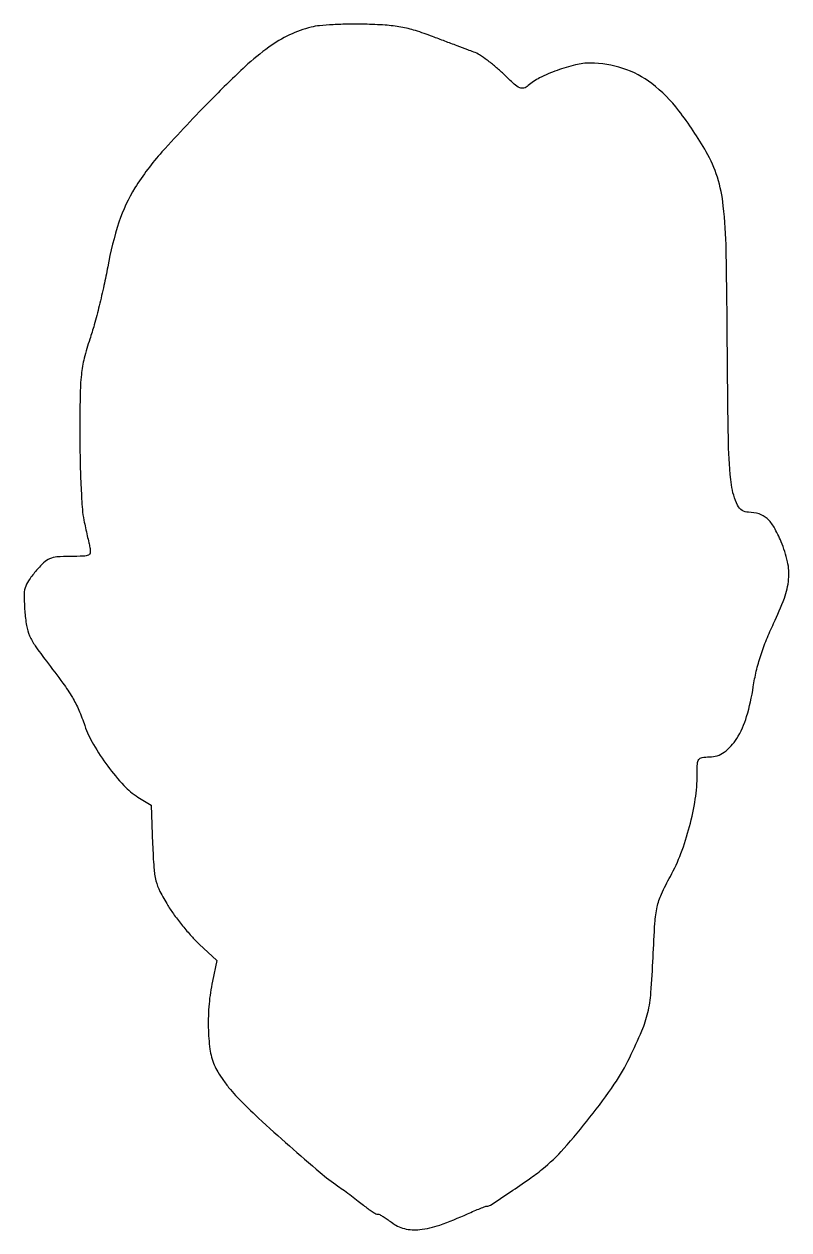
# Model space of a CAD drawing. Extents: x 0 to 191, y 0 to 301.
import ezdxf

# ---------------------------------------------------------------- set-up
doc = ezdxf.new("R2010")
doc.units = 0

msp = doc.modelspace()

# ---------------------------------------------------------------- linework, layer by layer
msp.add_lwpolyline([(71.734467, 299.955734, 0.049991), (66.286755, 298.014784, 0.045969), (61.166541, 294.986932, 0.031671), (55.259726, 290.119467, 0.009792), (47, 282.075987, 0.011268), (34.506971, 268.840352, 0.044461), (27.776219, 259.896685, 0.060197), (23.788843, 251.339037, 0.033903), (20.972354, 240.216167, -0.008881), (20.041475, 235.575965, -0.006617), (18.856122, 230.490048, -0.006692), (17.610544, 225.723385, -0.015068), (16.509938, 222.15421, 0.021277), (15.117404, 217.430914, 0.035254), (14.399735, 213.340254, 0.022204), (14.088416, 208.051321, 0.003966), (14.024446, 198.15421, 0.00534), (14.105918, 191.448021, 0.006198), (14.330656, 185.070299, 0.005566), (14.647566, 179.682406, 0.036346), (15.032536, 177, 0.000355), (15.446604, 175.112136, 0.000321), (15.877329, 173.160938, 0.000321), (16.265275, 171.414201, 0.001028), (16.527142, 170.25, -0.076417), (16.617574, 168.974285, -0.271726), (16.164837, 168.329827, -0.099809), (14.964525, 168.050312, -0.007458), (11.591856, 168, 0.018009), (8.313098, 167.88187, 0.085006), (6.492303, 167.433144, 0.09219), (4.996901, 166.420816, 0.023194), (2.992901, 164.25, 0.023937), (1.186002, 161.879142, 0.084241), (0.380281, 160.146452, 0.07135), (0.123393, 158.097484, 0.01409), (0.293763, 154.38929, 0.023429), (0.734089, 150.766142, 0.059776), (1.482335, 148.232828, 0.05002), (2.888798, 145.697995, 0.012642), (5.676301, 141.88929, -0.006108), (9.808758, 136.395, -0.023809), (12.156438, 132.850783, -0.032666), (13.767981, 129.694846, -0.020414), (15.253689, 125.81832, 0.051918), (17.399977, 121.124975, 0.026742), (20.977475, 115.73686, 0.026536), (25.003081, 110.885651, 0.067981), (28.51685, 107.989586), (31.814092, 105.951779), (32.178737, 96.225889, 0.00842), (32.497504, 90.362793, 0.043046), (33.007745, 87.143618, 0.056683), (34.001815, 84.474148, 0.021439), (35.956951, 81, 0.01956), (37.584561, 78.593034, 0.012215), (39.666603, 75.899936, 0.012255), (41.851803, 73.342453, 0.021722), (43.792033, 71.361485), (48.213547, 67.222971), (47.106773, 62.062264, 0.030747), (46.2585, 56.441481, 0.027368), (46.060017, 50.534707, 0.028505), (46.481694, 45.148435, 0.064906), (47.547335, 41.217881, 0.039395), (48.433722, 39.486362, 0.016742), (49.874674, 37.312522, 0.016443), (51.574836, 35.084059, 0.020719), (53.297335, 33.143896, 0.014711), (58.576788, 27.984424, 0.005475), (66.285035, 21.03694, 0.004907), (73.95, 14.411644, 0.025186), (78.413675, 11, -0.005774), (80.004922, 9.878858, -0.003978), (81.782536, 8.573796, -0.004011), (83.47267, 7.290898, -0.008173), (84.775213, 6.251221, 0.013974), (85.880225, 5.390008, 0.017839), (86.947011, 4.662663, 0.015915), (87.866351, 4.122879, 0.125054), (88.342271, 4.001221, -0.116776), (88.812592, 3.889138, -0.016876), (89.68401, 3.412859, -0.018364), (90.691902, 2.765882, -0.014782), (91.727129, 2, 0.106417), (94.971314, 0.414911, 0.088342), (98.812743, 0.160164, 0.058341), (103.796831, 1.309072, 0.019569), (110.739102, 4.09995, -0.00438), (112.402085, 4.827908, -0.00627), (113.890125, 5.44186, -0.0036), (115.15139, 5.933342, -0.091346), (115.513209, 6, 0.14569), (116.458098, 6.281292, 0.002079), (121.43503, 9.562304, 0.006309), (126.14556, 12.782335, 0.017658), (129.334581, 15.194337, 0.039708), (134.728879, 20.344355, 0.016013), (141.27106, 28.156364, 0.016071), (147.328719, 36.41244, 0.037471), (151.175904, 43.039862, 0.012305), (154.224387, 49.749923, 0.043178), (155.695967, 54.258031, 0.038043), (156.463623, 59.230455, 0.008038), (156.999669, 68, -0.004776), (157.468594, 76.591417, -0.036516), (158.020817, 80.59468, -0.055049), (159.084116, 83.802598, -0.018408), (161.311393, 88.221574, 0.035643), (163.95821, 93.95616, 0.025789), (166.10331, 100.662016, 0.025947), (167.530026, 107.484486, 0.038586), (168, 113.565376, -0.012505), (168.069652, 116.349827, -0.139832), (168.42315, 117.389042, -0.210613), (169.215608, 117.874787, -0.033697), (171.071429, 118, 0.158932), (174.738057, 119.195691, 0.09591), (177.879803, 122.574173, 0.067928), (180.348934, 128.070399, 0.034047), (182.002821, 135.518609, -0.021438), (182.755549, 139.363943, -0.018844), (183.861888, 143.302245, -0.018164), (185.308926, 147.292811, -0.016561), (187.083259, 151.294884, 0.024377), (189.754057, 157.582289, 0.065429), (190.823656, 162.314857, 0.077523), (190.547807, 166.678337, 0.045653), (188.954646, 171.667095, 0.028213), (187.184242, 175.269654, 0.080757), (185.447549, 177.442293, 0.107527), (183.429158, 178.600787, 0.076858), (180.847414, 179, -0.287617), (178.077587, 180.736991, -0.081279), (176.562707, 185.84397, -0.027199), (175.811255, 196.295586, -0.002809), (175.520422, 221, 0.003039), (175.234785, 244.351437, 0.02276), (174.528782, 255.398654, 0.048042), (173.043772, 262.528567, 0.055655), (170.264784, 268.878171, 0.031858), (163.449138, 279.114189, 0.06679), (156.706238, 285.869035, 0.083362), (149.496918, 289.682625, 0.080227), (141.339507, 291, 0.059769), (137.674085, 290.560269, 0.027531), (133.066523, 289.166014, 0.027364), (128.69941, 287.301046, 0.069404), (125.852453, 285.36625, -0.111718), (124.768469, 284.755672, -0.18505), (123.734899, 284.833853, -0.074106), (122.369529, 285.746858, -0.00845), (119.660057, 288.292551, 0.017092), (117.713978, 290.058685, 0.016402), (115.625523, 291.71321, 0.016581), (113.68945, 293.049214, 0.055262), (112.307604, 293.734629, -0.002153), (110.759613, 294.30733, -0.00048), (108.121609, 295.299126, -0.000499), (105.077279, 296.450495, -0.000482), (102, 297.621229, 0.016919), (97.735378, 299.085138, 0.029643), (94.109217, 299.963158, 0.027264), (90.203463, 300.449094, 0.012004), (85, 300.684753, 0.009488), (81.086752, 300.693657, 0.00955), (77.1845, 300.553893, 0.009404), (73.790714, 300.303288, 0.03748)], format="xyb", close=True)

doc.saveas('drawing.dxf')
